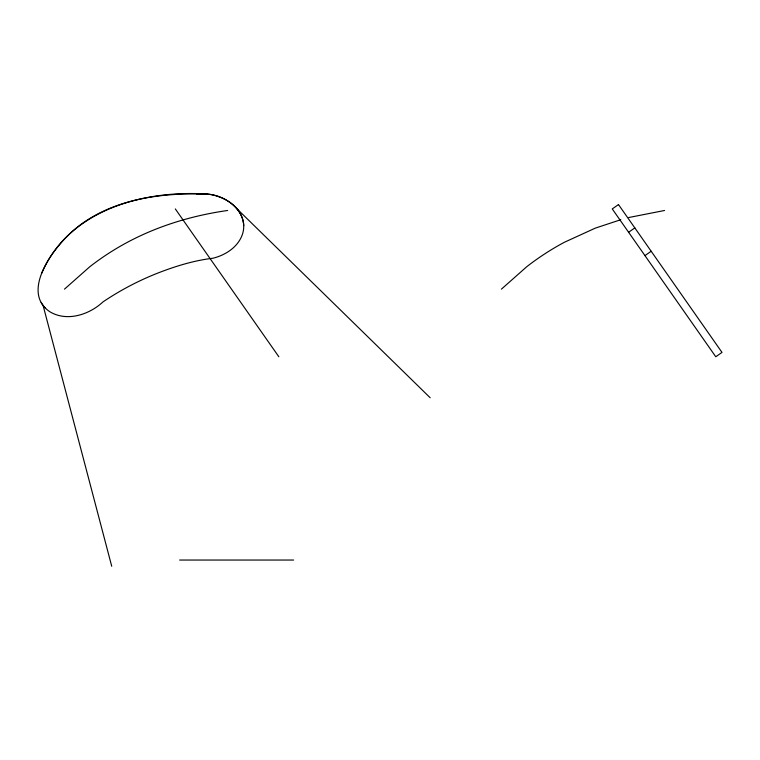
<?xml version="1.0" encoding="UTF-8"?>
<svg xmlns="http://www.w3.org/2000/svg" width="760" height="760" viewBox="0 0 760 760"><rect width="100%" height="100%" fill="white"/><g stroke="black" fill="none" stroke-linecap="round" stroke-linejoin="round"><path stroke-width="1.14" d="M196.564 193.866L199.082 193.743A57.532 57.532 0 0 1 207.299 194.114C227.021 195.168 249.755 213.246 242.288 234.755C237.747 247.294 225.368 255.198 212.876 258.248C195.377 260.319 178.381 265.335 161.87 271.519A282.701 282.701 0 0 0 102.856 301.995A57.428 57.428 0 0 1 101.042 303.62C87.343 315.305 66.196 321.603 49.856 311.762C25.251 295.174 44.764 262.333 58.463 246.002A120.659 120.659 0 0 1 80.883 224.466C114.019 200.203 156.408 193.667 196.564 193.866L199.215 193.895M41.724 273.239C68.761 209.798 144.105 189.667 207.299 194.114L199.889 193.914M64.477 289.151L89.851 266.684A263.615 263.615 0 0 1 127.433 242.278C158.526 225.653 192.784 215.441 227.62 210.482M501.41 289.151L526.784 266.684A263.615 263.615 0 0 1 564.366 242.278L595.356 228.114L620.778 219.716M628.606 232.266L634.828 227.905M644.945 255.607L651.178 251.256M628.757 217.521L664.553 210.482M179.636 560.044L293.616 560.044M199.082 193.743C218.395 192.764 242.468 204.07 243.732 225.615M237.339 209.152L430.16 397.746M175.322 208.924L278.844 356.763M43.092 305.434L111.729 566.276M45.001 307.724A25.032 25.032 0 0 1 41.192 302.442M618.488 204.564L612.256 208.924L715.778 356.763L722 352.402L618.488 204.564"/></g></svg>
